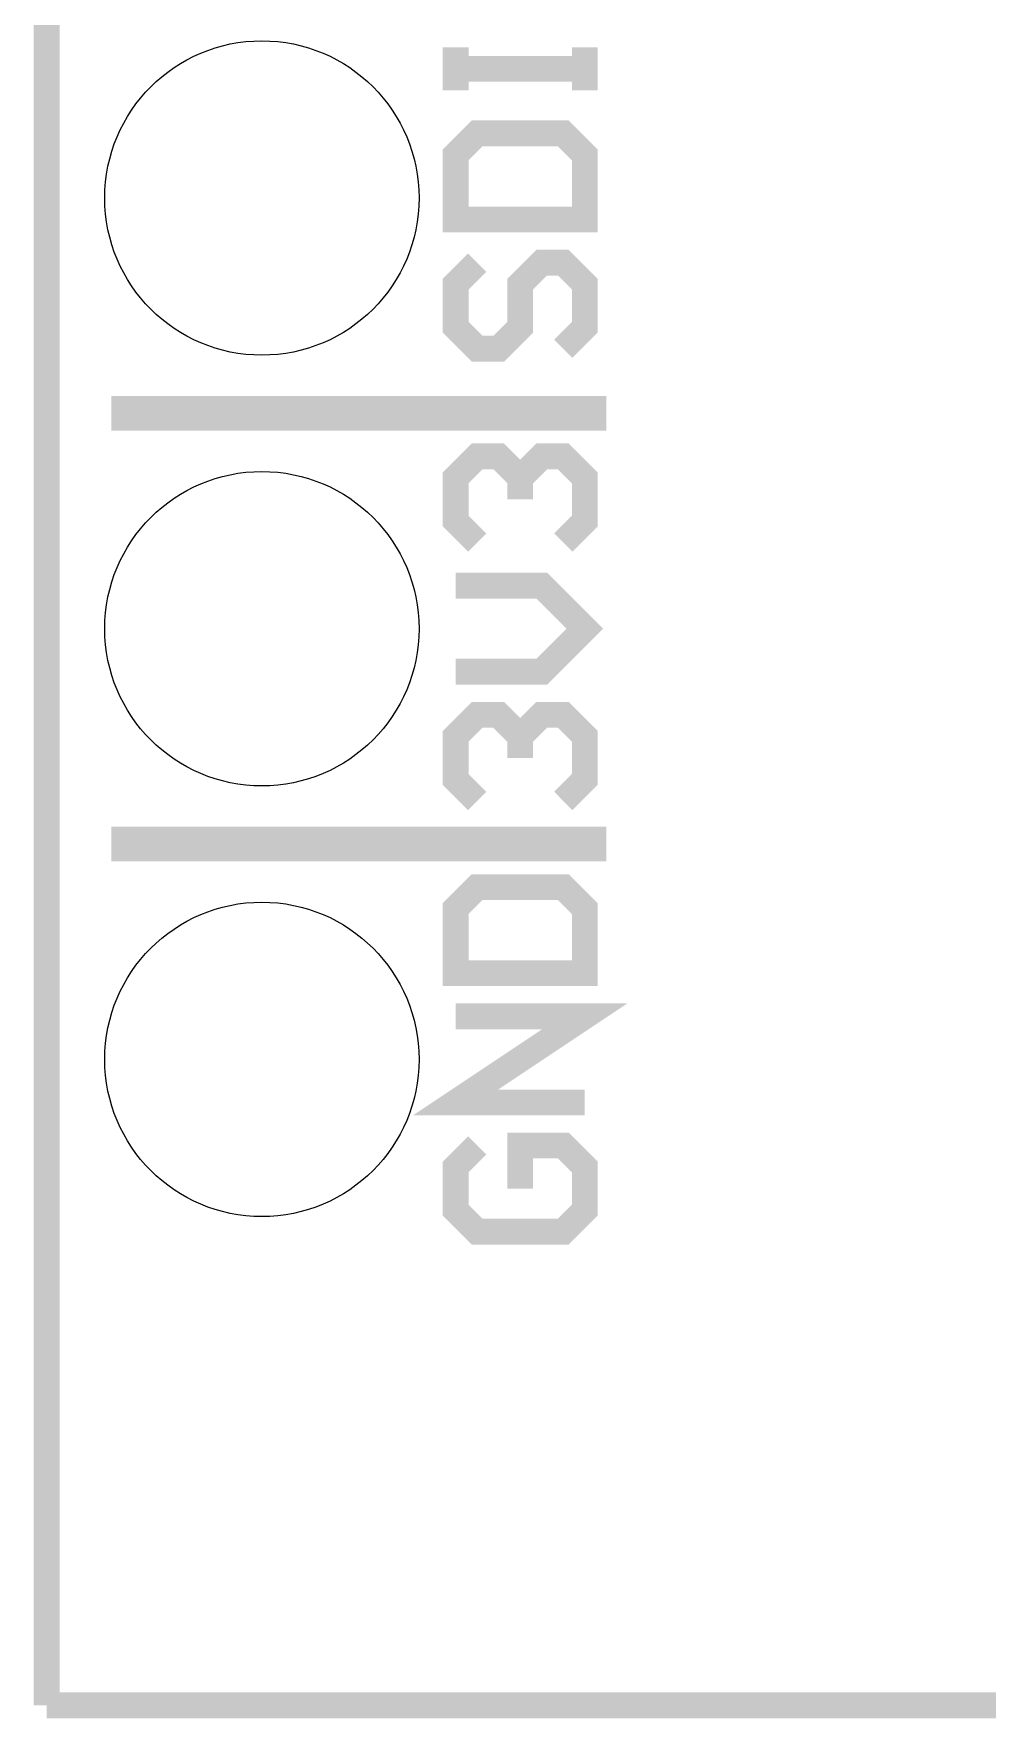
# Model space of a CAD drawing. Extents: x -0.05 to 0.95, y -0.15 to 2.1.
# Drawn here: x -0.053 to 0.1685, y -0.153 to 0.2382 of the extents above; entities that cross this region are included whole.
import ezdxf

# ---------------------------------------------------------------- set-up
doc = ezdxf.new("R2010")
doc.units = 0
doc.layers.get('0').update_dxf_attribs({"linetype": 'CONTINUOUS'})
for name, color, linetype in [('BOOST_CLICK_V100A_GKO', 5, 'CONTINUOUS'), ('BOOST_CLICK_V100A_GTO', 14, 'CONTINUOUS'), ('BOOST_CLICK_V100A_GTS', 12, 'CONTINUOUS')]:
    doc.layers.add(name, color=color, linetype=linetype)

# ---------------------------------------------------------------- blocks, each defined once
blk = doc.blocks.new('ROUND_42')
blk.add_circle((0, 0), 0.0365)

msp = doc.modelspace()

# ---------------------------------------------------------------- linework, layer by layer
at = {"layer": 'BOOST_CLICK_V100A_GKO', "const_width": 0.006}
for points in [[(-0.05, -0.15), (-0.05, 2.01)], [(-0.05, -0.15), (0.85, -0.15), (0.95, -0.05)], [(-0.05, -0.15), (0.85, -0.15)]]:
    msp.add_lwpolyline(points, dxfattribs=at)
at = {"layer": 'BOOST_CLICK_V100A_GTO'}
for points, const_width in [([(0.045, 0.225), (0.045, 0.235), (0.045, 0.23), (0.075, 0.23), (0.075, 0.225), (0.075, 0.235)], 0.006), ([(0.045, 0.195), (0.075, 0.195), (0.075, 0.21), (0.07, 0.215), (0.05, 0.215), (0.045, 0.21), (0.045, 0.195)], 0.006), ([(0.05, 0.185), (0.045, 0.18), (0.045, 0.17), (0.05, 0.165), (0.055, 0.165), (0.06, 0.17), (0.06, 0.18), (0.065, 0.185), (0.07, 0.185), (0.075, 0.18), (0.075, 0.17), (0.07, 0.165)], 0.006), ([(-0.035, 0.15), (0.08, 0.15)], 0.008), ([(0.05, 0.12), (0.045, 0.125), (0.045, 0.135), (0.05, 0.14), (0.055, 0.14), (0.06, 0.135), (0.06, 0.13), (0.06, 0.135), (0.065, 0.14), (0.07, 0.14), (0.075, 0.135), (0.075, 0.125), (0.07, 0.12)], 0.006), ([(0.045, 0.09), (0.065, 0.09), (0.075, 0.1), (0.065, 0.11), (0.045, 0.11)], 0.006), ([(0.05, 0.06), (0.045, 0.065), (0.045, 0.075), (0.05, 0.08), (0.055, 0.08), (0.06, 0.075), (0.06, 0.07), (0.06, 0.075), (0.065, 0.08), (0.07, 0.08), (0.075, 0.075), (0.075, 0.065), (0.07, 0.06)], 0.006), ([(-0.035, 0.05), (0.08, 0.05)], 0.008), ([(0.045, 0.02), (0.075, 0.02), (0.075, 0.035), (0.07, 0.04), (0.05, 0.04), (0.045, 0.035), (0.045, 0.02)], 0.006), ([(0.075, -0.01), (0.045, -0.01), (0.075, 0.01), (0.045, 0.01)], 0.006), ([(0.05, -0.02), (0.045, -0.025), (0.045, -0.035), (0.05, -0.04), (0.07, -0.04), (0.075, -0.035), (0.075, -0.025), (0.07, -0.02), (0.06, -0.02), (0.06, -0.03)], 0.006)]:
    msp.add_lwpolyline(points, dxfattribs=dict(at, const_width=const_width))

# ---------------------------------------------------------------- block references
at = {"layer": 'BOOST_CLICK_V100A_GTS'}
for p in [(0, 0.2), (0, 0.1), (0, 0)]:
    msp.add_blockref('ROUND_42', p, dxfattribs=at)

doc.saveas('drawing.dxf')
